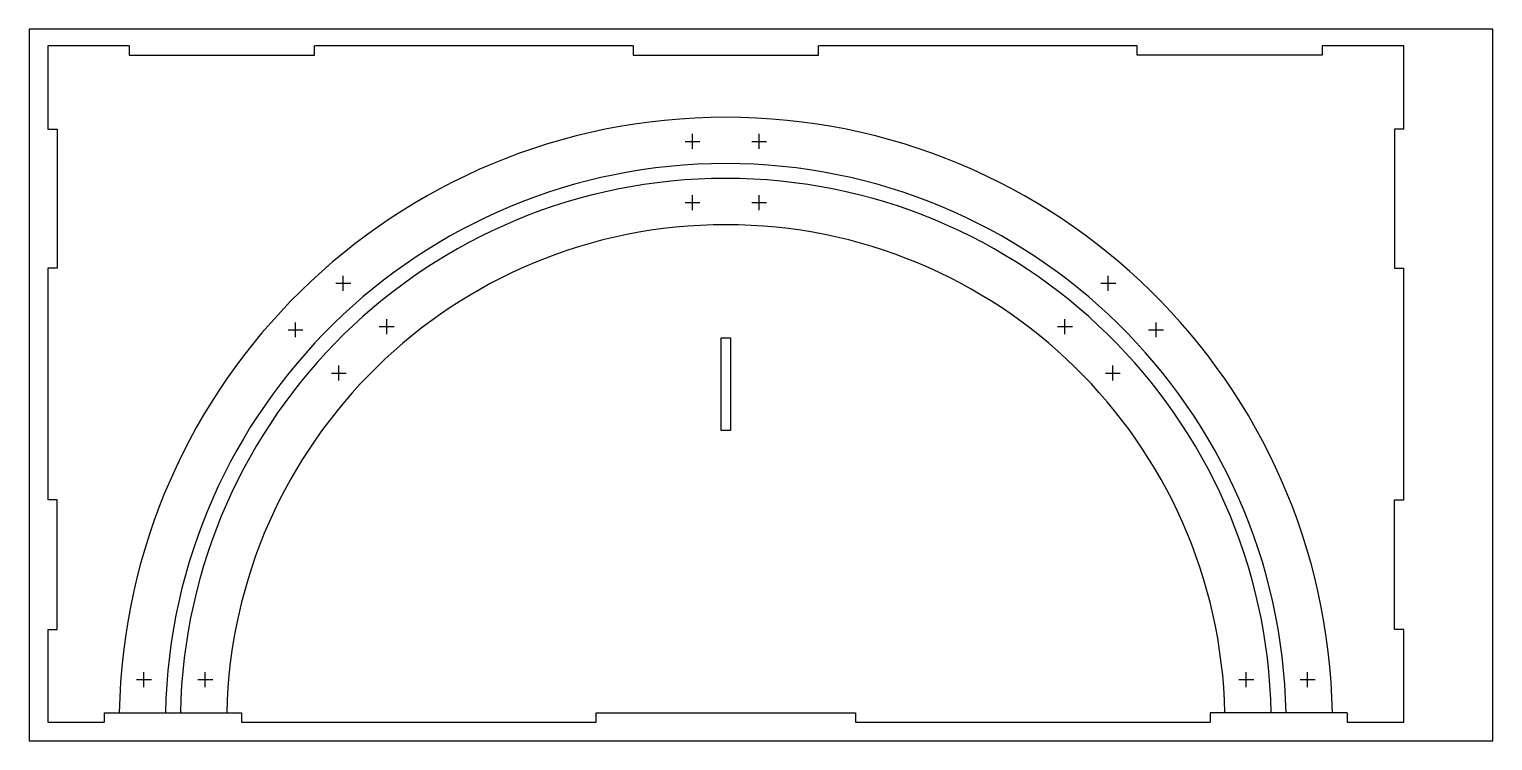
# Model space of a CAD drawing. Header units: millimetres. Extents: x 0 to 790, y 0 to 384.
import ezdxf

# ---------------------------------------------------------------- set-up
doc = ezdxf.new("R2010")
doc.units = ezdxf.units.MM
for name, color, linetype, lineweight, true_color in [('Cut', 5, 'Continuous', 25, 0x0000ff), ('Engraving', 1, 'Continuous', 25, 0xff0000), ('Wood', 30, 'Continuous', 25, 0xff7f00)]:
    doc.layers.add(name, color=color, linetype=linetype, lineweight=lineweight, true_color=true_color)

msp = doc.modelspace()

# ---------------------------------------------------------------- linework, layer by layer
at = {"layer": 'Cut'}
for p, q in [((54, 375), (10, 375)), ((10, 375), (10, 330)), ((54, 375), (54, 370)), ((154, 370), (154, 375)), ((326, 375), (154, 375)), ((326, 375), (326, 370)), ((598, 375), (426, 375)), ((426, 370), (426, 375)), ((598, 370), (598, 375)), ((698, 375), (698, 370)), ((742, 375), (698, 375)), ((742, 330), (742, 375)), ((54, 370), (154, 370)), ((326, 370), (426, 370)), ((698, 370), (598, 370)), ((10, 330), (15, 330)), ((15, 330), (15, 255)), ((742, 330), (737, 330)), ((737, 330), (737, 255)), ((15, 255), (10, 255)), ((10, 255), (10, 130)), ((737, 255), (742, 255)), ((742, 130), (742, 255)), ((373.5, 217.5), (378.5, 217.5)), ((373.5, 167.5), (373.5, 217.5)), ((378.5, 217.5), (378.5, 167.5)), ((378.5, 167.5), (373.5, 167.5)), ((15, 130), (10, 130)), ((15, 60), (15, 130)), ((737, 60), (737, 130)), ((737, 130), (742, 130)), ((10, 60), (15, 60)), ((10, 60), (10, 10)), ((742, 60), (737, 60)), ((742, 10), (742, 60)), ((10, 10), (40.5, 10)), ((40.5, 15), (114.6, 15)), ((40.5, 15), (40.5, 10)), ((114.6, 15), (114.6, 10)), ((114.6, 10), (306, 10)), ((306, 15), (446, 15)), ((306, 10), (306, 15)), ((446, 15), (446, 10)), ((446, 10), (637.4, 10)), ((711.5, 15), (637.4, 15)), ((637.4, 15), (637.4, 10)), ((711.5, 15), (711.5, 10)), ((711.5, 10), (742, 10))]:
    msp.add_line(p, q, dxfattribs=at)
at = {"layer": 'Engraving'}
for p, q in [((358.01, 319.49), (358.01, 327.49)), ((393.99, 319.49), (393.99, 327.49)), ((354.01, 323.49), (362.01, 323.49)), ((389.99, 323.49), (397.99, 323.49)), ((358.01, 286.43), (358.01, 294.43)), ((393.99, 286.43), (393.99, 294.43)), ((354.01, 290.43), (362.01, 290.43)), ((389.99, 290.43), (397.99, 290.43)), ((165.53, 246.9), (173.53, 246.9)), ((169.53, 242.9), (169.53, 250.9)), ((578.47, 246.9), (586.47, 246.9)), ((582.47, 242.9), (582.47, 250.9)), ((139.75, 221.8), (147.75, 221.8)), ((143.75, 217.8), (143.75, 225.8)), ((188.93, 223.5), (196.93, 223.5)), ((192.93, 219.5), (192.93, 227.5)), ((555.07, 223.5), (563.07, 223.5)), ((559.07, 219.5), (559.07, 227.5)), ((604.25, 221.8), (612.25, 221.8)), ((608.25, 217.8), (608.25, 225.8)), ((163.11, 198.44), (171.11, 198.44)), ((167.11, 194.44), (167.11, 202.44)), ((580.89, 198.44), (588.89, 198.44)), ((584.89, 194.44), (584.89, 202.44)), ((57.91, 32.98), (65.91, 32.98)), ((61.91, 28.98), (61.91, 36.98)), ((91.02, 32.97), (99.02, 32.97)), ((95.02, 28.97), (95.02, 36.97)), ((652.98, 32.97), (660.98, 32.97)), ((656.98, 28.97), (656.98, 36.97)), ((686.09, 32.98), (694.09, 32.98)), ((690.09, 28.98), (690.09, 36.98))]:
    msp.add_line(p, q, dxfattribs=at)
for radius, start, end in [(327.5, 1.04975, 178.95025), (302.5, 1.13652, 178.86348), (294.5, 1.1674, 178.8326), (269.5, 1.27571, 178.72429)]:
    msp.add_arc((376, 9), radius, start, end, dxfattribs=at)
at = {"layer": 'Wood'}
for p, q in [((790, 384), (0, 384)), ((0, 384), (0, 0)), ((790, 0), (790, 384)), ((0, 0), (790, 0))]:
    msp.add_line(p, q, dxfattribs=at)

doc.saveas('drawing.dxf')
